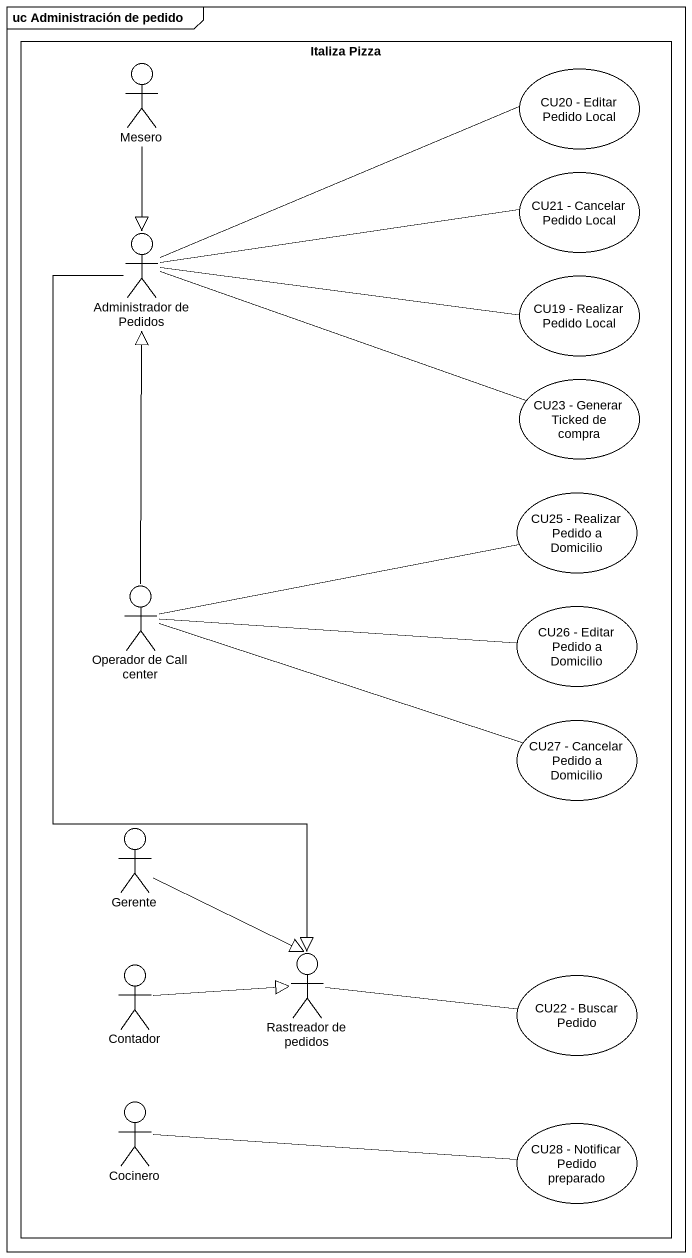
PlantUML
@startuml
mainframe uc Administración de pedido
rectangle "Italiza Pizza" as Italiza_Pizza #FFFFFF {
  actor Mesero #FFFFFF
  usecase "CU20 - Editar Pedido Local" as CU20_Editar_Pedido_Local #FFFFFF
  usecase "CU21 - Cancelar Pedido Local" as CU21_Cancelar_Pedido_Local #FFFFFF
  actor "Administrador de Pedidos" as Administrador_de_Pedidos #FFFFFF
  usecase "CU19 - Realizar Pedido Local" as CU19_Realizar_Pedido_Local #FFFFFF
  usecase "CU23 - Generar Ticked de compra" as CU23_Generar_Ticked_de #FFFFFF
  usecase "CU25 - Realizar Pedido a Domicilio" as CU25_Realizar_Pedido_a #FFFFFF
  actor "Operador de Call center" as Operador_de_Call_center #FFFFFF
  usecase "CU26 - Editar Pedido a Domicilio" as CU26_Editar_Pedido_a #FFFFFF
  usecase "CU27 - Cancelar Pedido a Domicilio" as CU27_Cancelar_Pedido_a #FFFFFF
  actor Gerente #FFFFFF
  actor Contador #FFFFFF
  actor "Rastreador de pedidos" as Rastreador_de_pedidos #FFFFFF
  usecase "CU22 - Buscar Pedido" as CU22_Buscar_Pedido #FFFFFF
  actor Cocinero #FFFFFF
  usecase "CU28 - Notificar Pedido preparado" as CU28_Notificar_Pedido #FFFFFF
}
Mesero --|> Administrador_de_Pedidos
Administrador_de_Pedidos -right- CU20_Editar_Pedido_Local
Administrador_de_Pedidos -right- CU21_Cancelar_Pedido_Local
Administrador_de_Pedidos -right- CU19_Realizar_Pedido_Local
Administrador_de_Pedidos -right- CU23_Generar_Ticked_de
Administrador_de_Pedidos --|> Rastreador_de_pedidos
Operador_de_Call_center -up-|> Administrador_de_Pedidos
Operador_de_Call_center -right- CU25_Realizar_Pedido_a
Operador_de_Call_center -right- CU26_Editar_Pedido_a
Operador_de_Call_center -right- CU27_Cancelar_Pedido_a
Gerente --|> Rastreador_de_pedidos
Contador -right-|> Rastreador_de_pedidos
Rastreador_de_pedidos -right- CU22_Buscar_Pedido
Cocinero -right- CU28_Notificar_Pedido
@enduml
